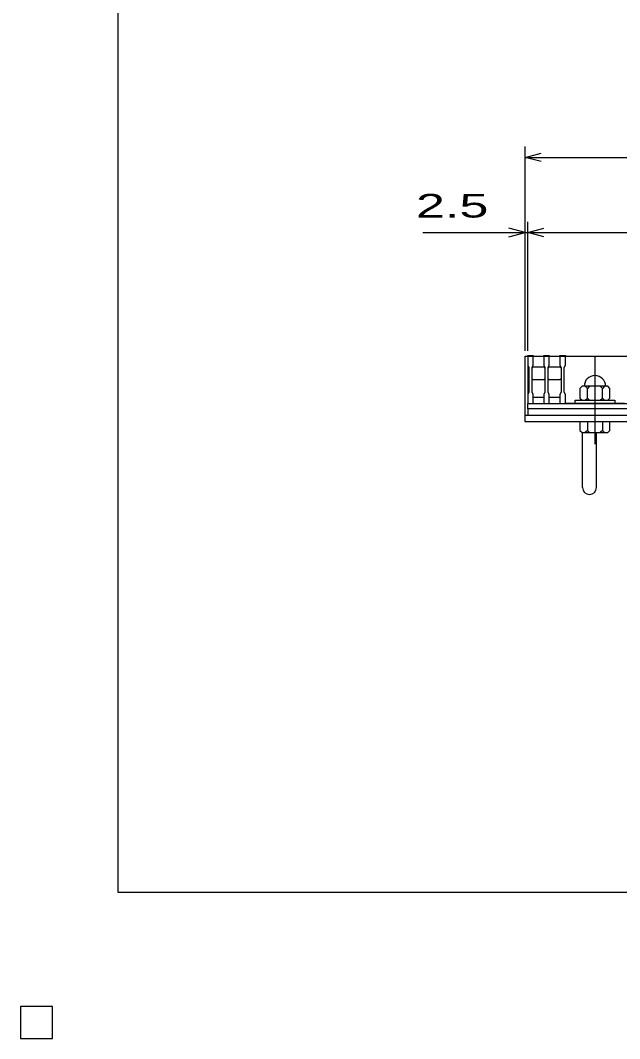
# Model space of a CAD drawing. Units: millimetres, scale not verified. Extents: x -1820 to 1731, y -1282 to 1054.
# Drawn here: x -1820 to -1262, y -1282 to -335 of the extents above; entities that cross this region are included whole.
import ezdxf
from ezdxf.enums import TextEntityAlignment as Align

# ---------------------------------------------------------------- set-up
doc = ezdxf.new("R2010")
doc.units = ezdxf.units.MM
doc.header["$LTSCALE"] = 10
doc.linetypes.add('CHAIN', pattern=[18.5, 12, -1.5, 3.5, -1.5])
for name, color, linetype, lineweight in [('0_2', 150, 'Continuous', 25), ('16', 3, 'Continuous', 25), ('19', 6, 'Continuous', 25), ('22', 4, 'Continuous', 25)]:
    doc.layers.add(name, color=color, linetype=linetype, lineweight=lineweight)
doc.styles.add('ベクトル', font='')
doc.styles.get('ベクトル').set_extended_font_data('ベクトル')

msp = doc.modelspace()

# ---------------------------------------------------------------- linework, layer by layer
at = {"layer": '0_2'}
for p, q in [((-1729, -1146.5), (-1729, 1053.5)), ((1731, -1146.5), (-1729, -1146.5))]:
    msp.add_line(p, q, dxfattribs=at)
at = {"layer": '16'}
for p, q in [((-1348, -647.5), (-1348, -646.8)), ((-1348, -646.8), (-1343, -646.8)), ((-1348, -647.5), (-1348, -656)), ((-1343, -647.5), (-1348, -647.5)), ((-1348, -647.5), (-1348, -685.5)), ((-1348, -647.5), (-353, -647.5)), ((-1343, -646.8), (-1343, -647.5)), ((-1343, -656), (-1343, -647.5)), ((-1333, -647.5), (-1333, -646.8)), ((-1333, -646.8), (-1328, -646.8)), ((-1333, -647.5), (-1333, -656)), ((-1328, -647.5), (-1333, -647.5)), ((-1328, -646.8), (-1328, -647.5)), ((-1328, -656), (-1328, -647.5)), ((-1318, -647.5), (-1318, -646.8)), ((-1318, -646.8), (-1313, -646.8)), ((-1318, -647.5), (-1318, -656)), ((-1313, -647.5), (-1318, -647.5)), ((-1313, -646.8), (-1313, -647.5)), ((-1313, -656), (-1313, -647.5)), ((-1313, -647.5), (-1258, -647.5)), ((-1348, -656), (-1347, -658)), ((-1347, -658), (-1347, -681)), ((-1344, -658), (-1343, -656)), ((-1344, -658.5), (-1343, -657.5)), ((-1344, -681), (-1344, -658)), ((-1343, -657.5), (-1333, -657.5)), ((-1333, -656), (-1332, -658)), ((-1333, -657.5), (-1332, -658.5)), ((-1332, -658), (-1332, -681)), ((-1329, -658), (-1328, -656)), ((-1329, -658.5), (-1328, -657.5)), ((-1329, -681), (-1329, -658)), ((-1328, -657.5), (-1318, -657.5)), ((-1318, -656), (-1317, -658)), ((-1318, -657.5), (-1317, -658.5)), ((-1317, -658), (-1317, -681)), ((-1314, -658), (-1313, -656)), ((-1314, -681), (-1314, -658)), ((-1343, -669.5), (-1344, -668.5)), ((-1333, -669.5), (-1343, -669.5)), ((-1332, -668.5), (-1333, -669.5)), ((-1328, -669.5), (-1329, -668.5)), ((-1318, -669.5), (-1328, -669.5)), ((-1317, -668.5), (-1318, -669.5)), ((-1347, -681), (-1348, -683)), ((-1343, -683), (-1344, -681)), ((-1332, -681), (-1333, -683)), ((-1328, -683), (-1329, -681)), ((-1317, -681), (-1318, -683)), ((-1313, -683), (-1314, -681)), ((-1297.5, -675.5), (-1299.5, -677.5)), ((-1299.5, -677.5), (-1299.5, -686.5)), ((-1273.5, -675.5), (-1297.5, -675.5)), ((-1292.5, -677.5), (-1294.5, -675.5)), ((-1290.5, -675.5), (-1292.5, -677.5)), ((-1292.5, -686.5), (-1292.5, -677.5)), ((-1278.5, -677.5), (-1280.5, -675.5)), ((-1276.5, -675.5), (-1278.5, -677.5)), ((-1278.5, -686.5), (-1278.5, -677.5)), ((-1271.5, -677.5), (-1273.5, -675.5)), ((-1271.5, -686.5), (-1271.5, -677.5)), ((-1348, -683), (-1348, -691.5)), ((-1348, -691.5), (-1343, -691.5)), ((-1348, -691.5), (-353, -691.5)), ((-1348, -696.5), (-1348, -691.5)), ((-1343, -691.5), (-1343, -683)), ((-1343, -685.5), (-1333, -685.5)), ((-1333, -683), (-1333, -691.5)), ((-1333, -691.5), (-1328, -691.5)), ((-1328, -691.5), (-1328, -683)), ((-1328, -685.5), (-1318, -685.5)), ((-1318, -683), (-1318, -691.5)), ((-1318, -691.5), (-1313, -691.5)), ((-1313, -691.5), (-1313, -683)), ((-1258, -691.5), (-1313, -691.5)), ((-1304, -691.5), (-1304, -688.5)), ((-1304, -688.5), (-1267, -688.5)), ((-1267, -691.5), (-1304, -691.5)), ((-1299.5, -686.5), (-1297.5, -688.5)), ((-1294.5, -688.5), (-1292.5, -686.5)), ((-1292.5, -686.5), (-1290.5, -688.5)), ((-1280.5, -688.5), (-1278.5, -686.5)), ((-1278.5, -686.5), (-1276.5, -688.5)), ((-1273.5, -688.5), (-1271.5, -686.5)), ((-1267, -688.5), (-1267, -691.5)), ((-353, -696.5), (-1348, -696.5)), ((-1348, -696.5), (-1348, -702.5)), ((-1348, -702.5), (-353, -702.5)), ((-1790, -1252.5), (-1820, -1252.5)), ((-1820, -1252.5), (-1820, -1282.5)), ((-1790, -1252.5), (-1820, -1252.5)), ((-1820, -1252.5), (-1820, -1282.5)), ((-1790, -1252.5), (-1820, -1252.5)), ((-1820, -1252.5), (-1820, -1282.5)), ((-1790, -1252.5), (-1820, -1252.5)), ((-1820, -1252.5), (-1820, -1282.5)), ((-1790, -1252.5), (-1820, -1252.5)), ((-1820, -1252.5), (-1820, -1282.5)), ((-1790, -1282.5), (-1790, -1252.5)), ((-1790, -1282.5), (-1790, -1252.5)), ((-1790, -1282.5), (-1790, -1252.5)), ((-1790, -1282.5), (-1790, -1252.5)), ((-1790, -1282.5), (-1790, -1252.5)), ((-1820, -1282.5), (-1790, -1282.5)), ((-1820, -1282.5), (-1790, -1282.5)), ((-1820, -1282.5), (-1790, -1282.5)), ((-1820, -1282.5), (-1790, -1282.5)), ((-1820, -1282.5), (-1790, -1282.5))]:
    msp.add_line(p, q, dxfattribs=at)
at = {"layer": '16', "linetype": 'CHAIN'}
msp.add_line((-1285.5, -648.5), (-1285.5, -729.5), dxfattribs=at)
at = {"layer": '16'}
msp.add_arc((-1285.5, -675.5), 10, 0, 180, dxfattribs=at)
at = {"layer": '19'}
for p, q in [((-1350.5, -702.5), (-1350.5, -647.5)), ((-1350.5, -647.5), (-1348, -647.5)), ((-1350.5, -702.5), (-350.5, -702.5)), ((-1350.5, -708.5), (-1350.5, -702.5)), ((-350.5, -708.5), (-1350.5, -708.5)), ((-1299.5, -708.5), (-1299.5, -716.5)), ((-1271.5, -708.5), (-1299.5, -708.5)), ((-1292.5, -708.5), (-1292.5, -716.5)), ((-1278.5, -708.5), (-1278.5, -716.5)), ((-1271.5, -716.5), (-1271.5, -708.5)), ((-1299.5, -716.5), (-1297.5, -718.5)), ((-1297.5, -718.5), (-1273.5, -718.5)), ((-1297, -769.61), (-1297, -718.5)), ((-1292.5, -716.5), (-1294.5, -718.5)), ((-1290.5, -718.5), (-1292.5, -716.5)), ((-1284, -769.61), (-1284, -718.5)), ((-1278.5, -716.5), (-1280.5, -718.5)), ((-1276.5, -718.5), (-1278.5, -716.5)), ((-1273.5, -718.5), (-1271.5, -716.5))]:
    msp.add_line(p, q, dxfattribs=at)
msp.add_arc((-1290.5, -769.61), 6.5, 180, 0, dxfattribs=at)
at = {"layer": '22'}
for p, q in [((-1350.5, -642.5), (-1350.5, -452.5)), ((-1350.5, -462.5), (-1335.5, -458.5)), ((-1335.5, -466.5), (-1350.5, -462.5)), ((-1350.5, -462.5), (-350.5, -462.5)), ((-1350.5, -532.5), (-1365.5, -528.5)), ((-1350.5, -642.5), (-1350.5, -522.5)), ((-1348, -642.5), (-1348, -522.5)), ((-1348, -532.5), (-1333, -528.5)), ((-1445.5, -532.5), (-1350.5, -532.5)), ((-1365.5, -536.5), (-1350.5, -532.5)), ((-1350.5, -532.5), (-1348, -532.5)), ((-1333, -536.5), (-1348, -532.5)), ((-1348, -532.5), (-353, -532.5))]:
    msp.add_line(p, q, dxfattribs=at)
at = {"layer": '22', "color": 2}
for p, q in [((-1790, -1252.5), (-1820, -1252.5)), ((-1820, -1252.5), (-1820, -1282.5)), ((-1790, -1252.5), (-1820, -1252.5)), ((-1820, -1252.5), (-1820, -1282.5)), ((-1790, -1252.5), (-1820, -1252.5)), ((-1820, -1252.5), (-1820, -1282.5)), ((-1790, -1282.5), (-1790, -1252.5)), ((-1790, -1282.5), (-1790, -1252.5)), ((-1790, -1282.5), (-1790, -1252.5)), ((-1820, -1282.5), (-1790, -1282.5)), ((-1820, -1282.5), (-1790, -1282.5)), ((-1820, -1282.5), (-1790, -1282.5))]:
    msp.add_line(p, q, dxfattribs=at)

# ---------------------------------------------------------------- texts
at = {"layer": '22', "color": 2, "style": 'ベクトル', "width": 1.65}
msp.add_text(' 2.5 ', height=21.99, dxfattribs=at).set_placement((-1465.5, -507.5), align=Align.MIDDLE_LEFT)

doc.saveas('drawing.dxf')
